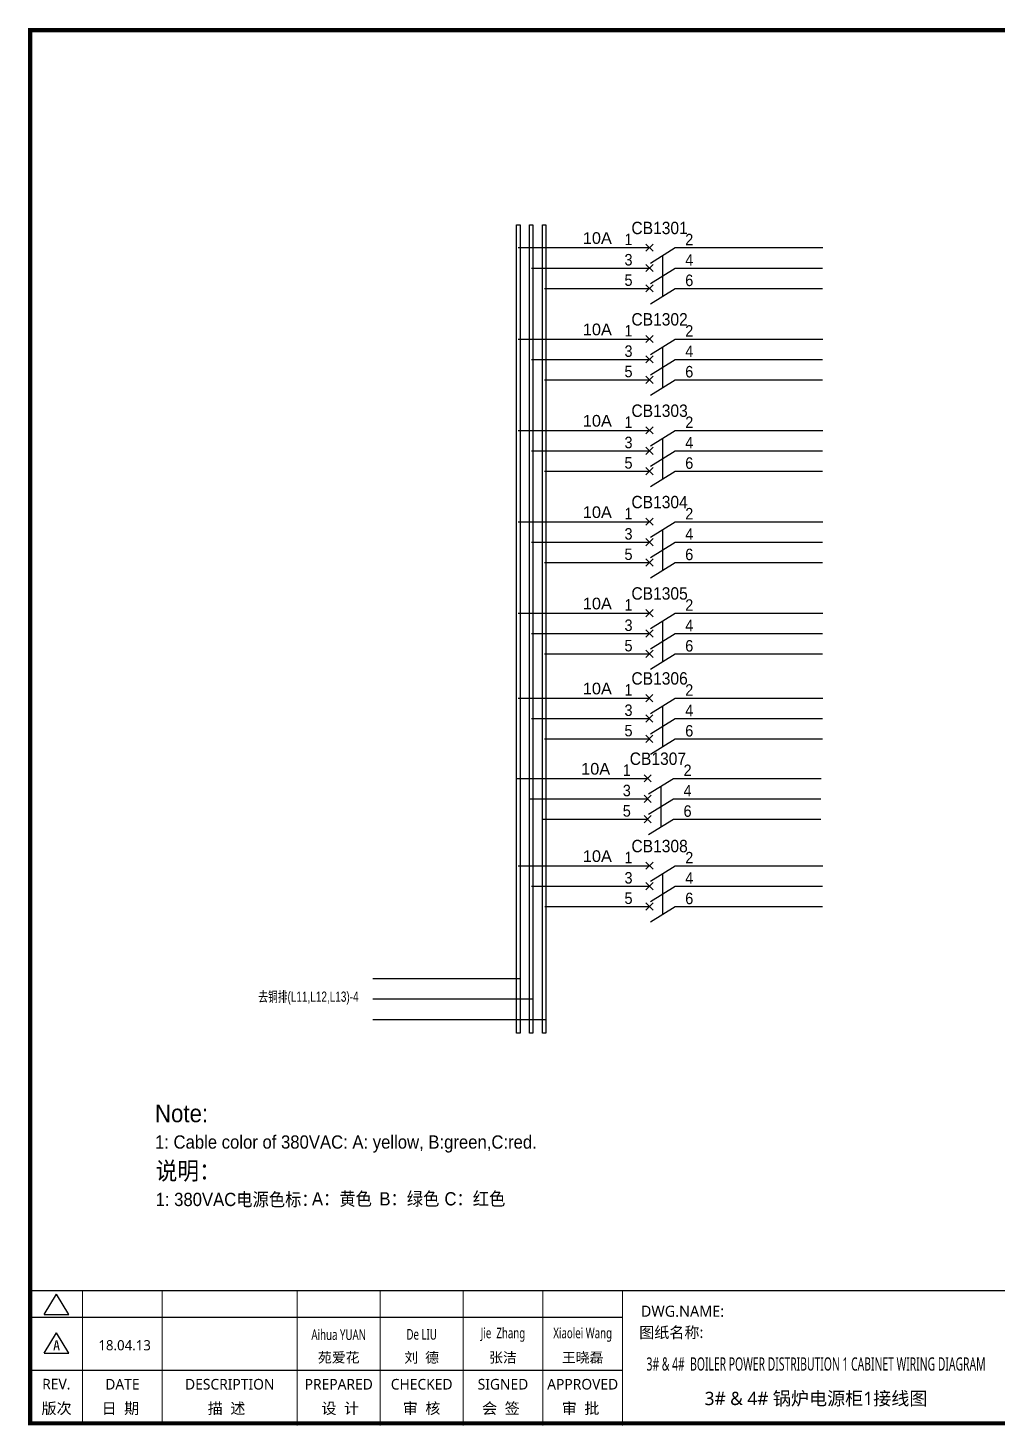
# Model space of a CAD drawing. Extents: x 81437 to 204847, y -54597 to -29444.
# Drawn here: x 101531 to 103723, y -36870 to -33707 of the extents above; entities that cross this region are included whole.
import ezdxf
from ezdxf.enums import TextEntityAlignment as Align

# ---------------------------------------------------------------- set-up
doc = ezdxf.new("R2010")
doc.units = 0
doc.header["$LTSCALE"] = 100
doc.header["$MEASUREMENT"] = 0
doc.layers.add('t', color=1, linetype='Continuous')
doc.layers.add('空气开关', color=7, linetype='Continuous')
doc.styles.add('HZ', font='arial.ttf', dxfattribs={"width": 0.7})
doc.styles.get("Standard").update_dxf_attribs({"font": ''})
doc.styles.add('微软雅黑', font='')
doc.styles.get('Standard').set_extended_font_data('SimSun')
doc.styles.get('微软雅黑').set_extended_font_data('Microsoft YaHei')

# ---------------------------------------------------------------- blocks, each defined once
blk = doc.blocks.new('图框')
at = {"color": 7}
for p, q in [((-6.162819773475348, -2970.443887418679), (1333.995352829523, -2970.443887418679)), ((-6.162819773475348, -3090.443887418679), (1333.995352829523, -3090.443887418679))]:
    blk.add_line(p, q, dxfattribs=at)
at = {"color": 7, "const_width": 3}
blk.add_lwpolyline([(4109.47921527367, -2910.443887418679), (-6.162819773475348, -2910.443887418679)], dxfattribs=at)
at = {"layer": 't', "color": 7}
for p, q in [((25.78656344305637, -2963.855076038152), (53.73638948711596, -2917.984787991318)), ((81.68621553114644, -2963.855076038152), (53.73638948711596, -2917.984787991318)), ((25.78656344305637, -2963.855076038152), (81.68621553114644, -2963.855076038152)), ((25.78656344305637, -3051.839702165522), (53.73638948711596, -3005.969414118631)), ((81.68621553114644, -3051.839702165522), (53.73638948711596, -3005.969414118631)), ((25.78656344305637, -3051.839702165522), (81.68621553114644, -3051.839702165522))]:
    blk.add_line(p, q, dxfattribs=at)
at = {"layer": 't', "color": 7, "const_width": 9.61519705431492}
blk.add_lwpolyline([(4109.47921527367, -3210.443887418679), (4109.47921527367, -58.86246267448996), (-6.162819773475348, -58.86246267448996), (-6.162819773475348, -3210.443887418679)], close=True, dxfattribs=at)
at = {"layer": 't', "color": 7, "const_width": 2.40379926357873}
for points in [[(112.6024995874977, -2911.645787050457), (112.6024995874977, -3210.443887418679)], [(292.8874443558816, -2911.645787050457), (292.8874443558816, -3210.443887418679)], [(598.2254953145239, -2911.645787050457), (598.2254953145239, -3215.27550872017)], [(785.8254793036103, -2911.645787050457), (785.8254793036103, -3215.27550872017)], [(973.4254632926677, -2911.645787050457), (973.4254632926677, -3215.27550872017)], [(1153.71040806111, -2911.645787050457), (1153.71040806111, -3215.27550872017)], [(1333.995352829523, -2911.645787050457), (1333.995352829523, -3215.27550872017)]]:
    blk.add_lwpolyline(points, dxfattribs=at)
at = {"color": 7, "style": '微软雅黑', "flags": 8}
for tag, p, height in [('DWG.NAME:', (1375.473639447489, -2969.2419877869), 25), ('DWG.NO.:', (3122.023352488108, -3089.264933317976), 24), ('图纸编号', (3309.199899152482, -3111.267140832559), 24), ('FILENO.:', (3122.509725826509, -3164.966587124836), 24), ('文档号', (3311.563545755656, -3182.994948628203), 24)]:
    blk.add_attdef(tag, p, '', height=height, dxfattribs=at)
at = {"color": 7, "style": '微软雅黑', "width": 0.8, "flags": 8}
for tag, p, height in [('PROJECTNAME:', (3119.317365890063, -2971.670387076527), 24), ('PROJECT_NAME', (3324.743137664682, -2969.191656158461), 25)]:
    blk.add_attdef(tag, p, '', height=height, dxfattribs=at)
at = {"color": 7, "style": '微软雅黑', "flags": 8}
for tag, height, width, p in [('RENLIU', 24, 0.7, (692.0254873090671, -3009.243060483925)), ('SHUFENWANG', 24, 0.7, (879.6254712981536, -3009.243060483925)), ('FANGHOU', 24, 0.7, (1063.567935676903, -3009.243060483925)), ('DANDANLI', 24, 0.7, (1243.852880445316, -3009.243060483925)), ('#10STATIONONTROLCABINETCOVER', 30, 0.6, (1771.737284051596, -3076.044837234568)), ('HANGZHOUHOLLYSYSAUTOMATIONCO.,LTD.', 24, 0.7, (2763.919484516009, -3104.577265918681))]:
    blk.add_attdef(tag, text='', height=height, dxfattribs=dict(at, width=width)).set_placement(p, align=Align.MIDDLE)
for tag, p in [('图纸名称:', (1371.649552043295, -3024.785799731683)), ('项目名称', (3272.897224152879, -3045.626842364768))]:
    blk.add_attdef(tag, text='', height=25, dxfattribs=at).set_placement(p, align=Align.BOTTOM_LEFT)
at = {"color": 7, "flags": 8}
blk.add_attdef('A', text='', height=23, dxfattribs=at).set_placement((53.73638948711596, -3033.744016823508), align=Align.MIDDLE)
at = {"color": 7, "style": '微软雅黑', "flags": 8}
for tag, height, p in [('设计时间', 23, (207.7030023673433, -3033.744016823508)), ('刘仁', 23, (692.0254873090671, -3061.050838701933)), ('王姝芬', 23, (879.6254712981536, -3061.050838701933)), ('侯方', 23, (1063.567935676903, -3061.050838701933)), ('李丹丹', 23, (1243.852880445316, -3061.050838701933)), ('PAGEXOFX', 24, (3947.55098377166, -3097.943887418679)), ('REV.', 24, (53.21983990701119, -3121.911417548025)), ('DATE', 24, (202.7449719716897, -3121.911417548025)), ('DESCRIPTION', 24, (445.5564698352027, -3121.911417548025)), ('PREPARED', 24, (692.0254873090671, -3121.911417548025)), ('CHECKED', 24, (879.625471298139, -3121.911417548025)), ('SIGNED', 24, (1063.567935676889, -3121.911417548025)), ('APPROVED', 24, (1243.852880445316, -3121.911417548025)), ('图纸名称', 30, (1771.737284051596, -3153.557526718527)), ('第几页共几页', 24, (3947.55098377166, -3172.943887418679))]:
    blk.add_attdef(tag, text='', height=height, dxfattribs=at).set_placement(p, align=Align.MIDDLE)
at = {"layer": 't', "color": 7, "style": '微软雅黑'}
for s, p in [('版次', (53.73638948711596, -3176.462903945333)), ('日  期', (198.0371495971121, -3176.462903945333)), ('描  述', (438.3267756979694, -3176.462903945333)), ('设  计', (695.3342144116759, -3176.462903945333)), ('审  核', (879.4319590690502, -3176.462903945333)), ('会  签', (1058.860113302311, -3176.462903945333)), ('审  批', (1239.145058070724, -3176.462903945333))]:
    blk.add_text(s, height=25, dxfattribs=at).set_placement(p, align=Align.MIDDLE_CENTER)
blk = doc.blocks.new('供电端子')
at = {"style": 'HZ', "width": 0.7}
blk.add_attdef('供电端子', (0, 0), '', height=17, dxfattribs=at)

msp = doc.modelspace()

# ---------------------------------------------------------------- linework, layer by layer
at = {"color": 2}
for p, q in [((102640.4139543062, -34204.16709401317), (102937.0785679355, -34204.16709401317)), ((102995.6322992466, -34204.16709401317), (103329.3277613929, -34204.16709401317)), ((102640.4139543062, -34410.85122257722), (102937.0785679355, -34410.85122257722)), ((102995.6322992466, -34410.85122257722), (103329.3277613929, -34410.85122257722)), ((102640.4139543062, -34617.53535114128), (102937.0785679355, -34617.53535114128)), ((102995.6322992466, -34617.53535114128), (103329.3277613929, -34617.53535114128)), ((102640.4139543062, -34824.21947970533), (102937.0785679355, -34824.21947970533)), ((102995.6322992466, -34824.21947970533), (103329.3277613929, -34824.21947970533)), ((102640.4139543062, -35030.90360826939), (102937.0785679355, -35030.90360826939)), ((102995.6322992466, -35030.90360826939), (103329.3277613929, -35030.90360826939)), ((102640.3984451704, -35223.1223390075), (102937.0630587996, -35223.1223390075)), ((102995.6167901108, -35223.1223390075), (103329.312252257, -35223.1223390075)), ((102636.5639543063, -35404.71175650181), (102933.2285679355, -35404.71175650181)), ((102991.7822992467, -35404.71175650181), (103325.4777613929, -35404.71175650181)), ((102640.431711704, -35602.27338855102), (102937.0963253332, -35602.27338855102)), ((102995.6500566444, -35602.27338855102), (103329.3455187907, -35602.27338855102)), ((102311.6262509457, -35857.6401225256), (102645.321713092, -35857.6401225256))]:
    msp.add_line(p, q, dxfattribs=at)
at = {"color": 6}
for p, q in [((102945.1704467828, -34212.2589728605), (102928.9866890881, -34196.07521516583)), ((102928.9866890881, -34212.2589728605), (102945.1704467828, -34196.07521516583)), ((102939.1606243105, -34238.9550801908), (102995.6322992466, -34204.16709401317)), ((102928.9866890881, -34258.370608292), (102945.1704467828, -34242.18685059733)), ((102945.1704467828, -34258.370608292), (102928.9866890881, -34242.18685059733)), ((102939.1606243105, -34285.0667156223), (102995.6322992466, -34250.27872944467)), ((102928.9866890881, -34304.48224372351), (102945.1704467828, -34288.29848602883)), ((102945.1704467828, -34304.48224372351), (102928.9866890881, -34288.29848602883)), ((102939.1606243105, -34331.1783510538), (102995.6322992466, -34296.39036487617)), ((102945.1704467828, -34418.94310142456), (102928.9866890881, -34402.75934372989)), ((102928.9866890881, -34418.94310142456), (102945.1704467828, -34402.75934372989)), ((102939.1606243105, -34445.63920875485), (102995.6322992466, -34410.85122257722)), ((102928.9866890881, -34465.05473685606), (102945.1704467828, -34448.87097916139)), ((102945.1704467828, -34465.05473685606), (102928.9866890881, -34448.87097916139)), ((102939.1606243105, -34491.75084418635), (102995.6322992466, -34456.96285800872)), ((102928.9866890881, -34511.16637228756), (102945.1704467828, -34494.98261459289)), ((102945.1704467828, -34511.16637228756), (102928.9866890881, -34494.98261459289)), ((102939.1606243105, -34537.86247961786), (102995.6322992466, -34503.07449344022)), ((102945.1704467828, -34625.62722998861), (102928.9866890881, -34609.44347229394)), ((102928.9866890881, -34625.62722998861), (102945.1704467828, -34609.44347229394)), ((102939.1606243105, -34652.32333731891), (102995.6322992466, -34617.53535114128)), ((102928.9866890881, -34671.73886542011), (102945.1704467828, -34655.55510772544)), ((102945.1704467828, -34671.73886542011), (102928.9866890881, -34655.55510772544)), ((102939.1606243105, -34698.43497275041), (102995.6322992466, -34663.64698657278)), ((102928.9866890881, -34717.85050085161), (102945.1704467828, -34701.66674315694)), ((102945.1704467828, -34717.85050085161), (102928.9866890881, -34701.66674315694)), ((102939.1606243105, -34744.54660818191), (102995.6322992466, -34709.75862200428)), ((102945.1704467828, -34832.31135855267), (102928.9866890881, -34816.127600858)), ((102928.9866890881, -34832.31135855267), (102945.1704467828, -34816.127600858)), ((102939.1606243105, -34859.00746588296), (102995.6322992466, -34824.21947970533)), ((102928.9866890881, -34878.42299398417), (102945.1704467828, -34862.2392362895)), ((102945.1704467828, -34878.42299398417), (102928.9866890881, -34862.2392362895)), ((102939.1606243105, -34905.11910131446), (102995.6322992466, -34870.33111513683)), ((102928.9866890881, -34924.53462941567), (102945.1704467828, -34908.350871721)), ((102945.1704467828, -34924.53462941567), (102928.9866890881, -34908.350871721)), ((102939.1606243105, -34951.23073674597), (102995.6322992466, -34916.44275056833)), ((102945.1704467828, -35038.99548711672), (102928.9866890881, -35022.81172942205)), ((102928.9866890881, -35038.99548711672), (102945.1704467828, -35022.81172942205)), ((102939.1606243105, -35065.69159444702), (102995.6322992466, -35030.90360826939)), ((102928.9866890881, -35085.10712254822), (102945.1704467828, -35068.92336485355)), ((102945.1704467828, -35085.10712254822), (102928.9866890881, -35068.92336485355)), ((102939.1606243105, -35111.80322987852), (102995.6322992466, -35077.01524370089)), ((102928.9866890881, -35131.21875797972), (102945.1704467828, -35115.03500028505)), ((102945.1704467828, -35131.21875797972), (102928.9866890881, -35115.03500028505)), ((102939.1606243105, -35157.91486531002), (102995.6322992466, -35123.12687913239)), ((102945.1549376469, -35231.21421785483), (102928.9711799522, -35215.03046016016)), ((102928.9711799522, -35231.21421785483), (102945.1549376469, -35215.03046016016)), ((102939.1451151746, -35257.91032518513), (102995.6167901108, -35223.1223390075)), ((102928.9711799522, -35277.32585328633), (102945.1549376469, -35261.14209559166)), ((102945.1549376469, -35277.32585328633), (102928.9711799522, -35261.14209559166)), ((102939.1451151746, -35304.02196061663), (102995.6167901108, -35269.233974439)), ((102928.9711799522, -35323.43748871783), (102945.1549376469, -35307.25373102316)), ((102945.1549376469, -35323.43748871783), (102928.9711799522, -35307.25373102316)), ((102939.1451151746, -35350.13359604813), (102995.6167901108, -35315.3456098705)), ((102941.3204467828, -35412.80363534914), (102925.1366890881, -35396.61987765447)), ((102925.1366890881, -35412.80363534914), (102941.3204467828, -35396.61987765447)), ((102935.3106243105, -35439.49974267944), (102991.7822992467, -35404.71175650181)), ((102925.1366890881, -35458.91527078064), (102941.3204467828, -35442.73151308597)), ((102941.3204467828, -35458.91527078064), (102925.1366890881, -35442.73151308597)), ((102935.3106243105, -35485.61137811094), (102991.7822992467, -35450.82339193331)), ((102925.1366890881, -35505.02690621214), (102941.3204467828, -35488.84314851747)), ((102941.3204467828, -35505.02690621214), (102925.1366890881, -35488.84314851747)), ((102935.3106243105, -35531.72301354244), (102991.7822992467, -35496.93502736481)), ((102945.1882041806, -35610.36526739835), (102929.0044464859, -35594.18150970368)), ((102929.0044464859, -35610.36526739835), (102945.1882041806, -35594.18150970368)), ((102939.1783817083, -35637.06137472865), (102995.6500566444, -35602.27338855102)), ((102929.0044464859, -35656.47690282985), (102945.1882041806, -35640.29314513518)), ((102945.1882041806, -35656.47690282985), (102929.0044464859, -35640.29314513518)), ((102939.1783817083, -35683.17301016015), (102995.6500566444, -35648.38502398252)), ((102929.0044464859, -35702.58853826136), (102945.1882041806, -35686.40478056669)), ((102945.1882041806, -35702.58853826136), (102929.0044464859, -35686.40478056669)), ((102939.1783817083, -35729.28464559165), (102995.6500566444, -35694.49665941402))]:
    msp.add_line(p, q, dxfattribs=at)
at = {"color": 3}
for p, q in [((102670.1139543062, -34250.27872944467), (102937.0785679355, -34250.27872944467)), ((102995.6322992466, -34250.27872944467), (103328.7381117277, -34250.27872944467)), ((102670.1139543062, -34456.96285800872), (102937.0785679355, -34456.96285800872)), ((102995.6322992466, -34456.96285800872), (103328.7381117277, -34456.96285800872)), ((102670.1139543062, -34663.64698657278), (102937.0785679355, -34663.64698657278)), ((102995.6322992466, -34663.64698657278), (103328.7381117277, -34663.64698657278)), ((102670.1139543062, -34870.33111513683), (102937.0785679355, -34870.33111513683)), ((102995.6322992466, -34870.33111513683), (103328.7381117277, -34870.33111513683)), ((102670.1139543062, -35077.01524370089), (102937.0785679355, -35077.01524370089)), ((102995.6322992466, -35077.01524370089), (103328.7381117277, -35077.01524370089)), ((102670.0984451704, -35269.233974439), (102937.0630587996, -35269.233974439)), ((102995.6167901108, -35269.233974439), (103328.7226025918, -35269.233974439)), ((102666.2639543063, -35450.82339193331), (102933.2285679355, -35450.82339193331)), ((102991.7822992467, -35450.82339193331), (103324.8881117277, -35450.82339193331)), ((102670.131711704, -35648.38502398252), (102937.0963253332, -35648.38502398252)), ((102995.6500566444, -35648.38502398252), (103328.7558691255, -35648.38502398252)), ((102311.6262509457, -35903.75175795711), (102674.1978746039, -35903.75175795711))]:
    msp.add_line(p, q, dxfattribs=at)
at = {"color": 1}
for p, q in [((102700.0948334179, -34296.39036487617), (102937.0785679355, -34296.39036487617)), ((102995.6322992466, -34296.39036487617), (103328.7381117277, -34296.39036487617)), ((102700.0948334179, -34503.07449344022), (102937.0785679355, -34503.07449344022)), ((102995.6322992466, -34503.07449344022), (103328.7381117277, -34503.07449344022)), ((102700.0948334179, -34709.75862200428), (102937.0785679355, -34709.75862200428)), ((102995.6322992466, -34709.75862200428), (103328.7381117277, -34709.75862200428)), ((102700.0948334179, -34916.44275056833), (102937.0785679355, -34916.44275056833)), ((102995.6322992466, -34916.44275056833), (103328.7381117277, -34916.44275056833)), ((102700.0948334179, -35123.12687913239), (102937.0785679355, -35123.12687913239)), ((102995.6322992466, -35123.12687913239), (103328.7381117277, -35123.12687913239)), ((102700.0793242821, -35315.3456098705), (102937.0630587996, -35315.3456098705)), ((102995.6167901108, -35315.3456098705), (103328.7226025918, -35315.3456098705)), ((102696.2448334179, -35496.93502736481), (102933.2285679355, -35496.93502736481)), ((102991.7822992467, -35496.93502736481), (103324.8881117277, -35496.93502736481)), ((102700.1125908157, -35694.49665941402), (102937.0963253332, -35694.49665941402)), ((102995.6500566444, -35694.49665941402), (103328.7558691255, -35694.49665941402)), ((102311.6262509457, -35949.86339338861), (102702.7012406298, -35949.86339338861))]:
    msp.add_line(p, q, dxfattribs=at)
at = {"color": 2}
msp.add_lwpolyline([(102644.4012406299, -34152.46709401318), (102644.4012406299, -35981.29507144725), (102636.5639543063, -35981.29507144725), (102636.5639543063, -34152.46709401318)], close=True, dxfattribs=at)
at = {"color": 3}
msp.add_lwpolyline([(102673.5512406299, -34152.46709401318), (102673.5512406299, -35981.29507144725), (102665.7139543062, -35981.29507144725), (102665.7139543062, -34152.46709401318)], close=True, dxfattribs=at)
at = {"color": 1}
msp.add_lwpolyline([(102702.7012406298, -34152.46709401318), (102702.7012406298, -35981.29507144725), (102694.8639543062, -35981.29507144725), (102694.8639543062, -34152.46709401318)], close=True, dxfattribs=at)
at = {"layer": '空气开关', "color": 6}
for p, q in [((102967.3964617786, -34267.67272253347), (102967.3964617786, -34221.561087102)), ((102967.3964617786, -34313.78435796497), (102967.3964617786, -34267.6727225335)), ((102967.3964617786, -34474.35685109752), (102967.3964617786, -34428.24521566605)), ((102967.3964617786, -34520.46848652903), (102967.3964617786, -34474.35685109755)), ((102967.3964617786, -34681.04097966158), (102967.3964617786, -34634.92934423011)), ((102967.3964617786, -34727.15261509308), (102967.3964617786, -34681.04097966161)), ((102967.3964617786, -34887.72510822563), (102967.3964617786, -34841.61347279416)), ((102967.3964617786, -34933.83674365714), (102967.3964617786, -34887.72510822566)), ((102967.3964617786, -35094.40923678969), (102967.3964617786, -35048.29760135822)), ((102967.3964617786, -35140.52087222119), (102967.3964617786, -35094.40923678972)), ((102967.3809526427, -35286.6279675278), (102967.3809526427, -35240.51633209633)), ((102967.3809526427, -35332.7396029593), (102967.3809526427, -35286.62796752783)), ((102963.5464617786, -35468.21738502211), (102963.5464617786, -35422.10574959064)), ((102963.5464617786, -35514.32902045361), (102963.5464617786, -35468.21738502214)), ((102967.4142191764, -35665.77901707132), (102967.4142191764, -35619.66738163985)), ((102967.4142191764, -35711.89065250282), (102967.4142191764, -35665.77901707135))]:
    msp.add_line(p, q, dxfattribs=at)

# ---------------------------------------------------------------- block references
at = {"color": 1}
ref = msp.add_blockref('图框', (101542.2117135056, -33653.23142554892), dxfattribs=at)
ref.add_attrib('图纸名称:', '图纸名称:', dxfattribs={"color": 7, "height": 25, "style": '微软雅黑', "flags": 8}).set_placement((102913.8612655489, -36678.0172252806), align=Align.BOTTOM_LEFT)
ref.add_attrib('#10STATIONONTROLCABINETCOVER', '3# & 4#  BOILER POWER DISTRIBUTION 1 CABINET WIRING DIAGRAM', dxfattribs={"color": 7, "height": 30, "style": '微软雅黑', "width": 0.6, "flags": 8}).set_placement((103313.9489975572, -36729.27626278349), align=Align.MIDDLE)
ref.add_attrib('DWG.NAME:', 'DWG.NAME:', (102917.685352953, -36622.47341333582), dxfattribs={"color": 7, "height": 25, "style": '微软雅黑', "flags": 8})
ref.add_attrib('DANDANLI', 'Xiaolei Wang', dxfattribs={"color": 7, "height": 24, "style": '微软雅黑', "width": 0.6999999999999998, "flags": 8}).set_placement((102786.0645939509, -36662.47448603284), align=Align.MIDDLE)
ref.add_attrib('FANGHOU', 'Jie  Zhang', dxfattribs={"color": 7, "height": 24, "style": '微软雅黑', "width": 0.6999999999999998, "flags": 8}).set_placement((102605.7796491825, -36662.47448603284), align=Align.MIDDLE)
ref.add_attrib('SHUFENWANG', 'De LIU', dxfattribs={"color": 7, "height": 24, "style": '微软雅黑', "width": 0.6999999999999998, "flags": 8}).set_placement((102421.8371848037, -36662.47448603284), align=Align.MIDDLE)
ref.add_attrib('RENLIU', 'Aihua YUAN', dxfattribs={"color": 7, "height": 24, "style": '微软雅黑', "width": 0.6999999999999998, "flags": 8}).set_placement((102234.2372008146, -36662.47448603284), align=Align.MIDDLE)
ref.add_attrib('APPROVED', 'APPROVED', dxfattribs={"color": 7, "height": 24, "style": '微软雅黑'}).set_placement((102786.0645939509, -36775.14284309695), align=Align.MIDDLE)
ref.add_attrib('SIGNED', 'SIGNED', dxfattribs={"color": 7, "height": 24, "style": '微软雅黑'}).set_placement((102605.7796491825, -36775.14284309695), align=Align.MIDDLE)
ref.add_attrib('CHECKED', 'CHECKED', dxfattribs={"color": 7, "height": 24, "style": '微软雅黑'}).set_placement((102421.8371848037, -36775.14284309695), align=Align.MIDDLE)
ref.add_attrib('PREPARED', 'PREPARED', dxfattribs={"color": 7, "height": 24, "style": '微软雅黑'}).set_placement((102234.2372008146, -36775.14284309695), align=Align.MIDDLE)
ref.add_attrib('DESCRIPTION', 'DESCRIPTION', dxfattribs={"color": 7, "height": 24, "style": '微软雅黑'}).set_placement((101987.7681833408, -36775.14284309695), align=Align.MIDDLE)
ref.add_attrib('DATE', 'DATE', dxfattribs={"color": 7, "height": 24, "style": '微软雅黑', "flags": 8}).set_placement((101744.9566854773, -36775.14284309695), align=Align.MIDDLE)
ref.add_attrib('REV.', 'REV.', dxfattribs={"color": 7, "height": 24, "style": '微软雅黑', "flags": 8}).set_placement((101595.4315534126, -36775.14284309695), align=Align.MIDDLE)
ref.add_attrib('A', 'A', dxfattribs={"color": 7, "height": 23, "flags": 8}).set_placement((101595.9481029927, -36686.97544237243), align=Align.MIDDLE)
ref.add_attrib('设计时间', '18.04.13', dxfattribs={"color": 7, "height": 23, "style": '微软雅黑', "flags": 8}).set_placement((101749.9147158729, -36686.97544237243), align=Align.MIDDLE)
ref.add_attrib('李丹丹', '王晓磊', dxfattribs={"color": 7, "height": 23, "style": '微软雅黑', "flags": 8}).set_placement((102786.0645939509, -36714.28226425085), align=Align.MIDDLE)
ref.add_attrib('侯方', '张洁', dxfattribs={"color": 7, "height": 23, "style": '微软雅黑', "flags": 8}).set_placement((102605.7796491825, -36714.28226425085), align=Align.MIDDLE)
ref.add_attrib('王姝芬', '刘  德', dxfattribs={"color": 7, "height": 23, "style": '微软雅黑', "flags": 8}).set_placement((102421.8371848037, -36714.28226425085), align=Align.MIDDLE)
ref.add_attrib('刘仁', '苑爱花', dxfattribs={"color": 7, "height": 23, "style": '微软雅黑', "flags": 8}).set_placement((102234.2372008146, -36714.28226425085), align=Align.MIDDLE)
ref.add_attrib('图纸名称', '3# & 4# 锅炉电源柜1接线图', dxfattribs={"color": 7, "height": 30, "style": '微软雅黑', "flags": 8}).set_placement((103313.9489975572, -36806.78895226744), align=Align.MIDDLE)
ref = msp.add_blockref('供电端子', (102960.0665131585, -34173.69893744234), dxfattribs=dict(xscale=0.9349999999976717, yscale=0.9349999999976717))
ref.add_attrib('供电端子', 'CB1301', dxfattribs={"height": 28.05, "style": 'HZ', "width": 0.9}).set_placement((102960.0665131585, -34173.69893744234), align=Align.CENTER)
ref = msp.add_blockref('供电端子', (102819.2665131585, -34195.69893744234), dxfattribs=dict(xscale=0.9349999999976717, yscale=0.9349999999976717))
ref.add_attrib('供电端子', '10A', dxfattribs={"height": 26.4, "style": 'HZ'}).set_placement((102819.2665131585, -34195.69893744234), align=Align.CENTER)
ref = msp.add_blockref('供电端子', (102960.0665131585, -34380.38306600639), dxfattribs=dict(xscale=0.9349999999976717, yscale=0.9349999999976717))
ref.add_attrib('供电端子', 'CB1302', dxfattribs={"height": 28.05, "style": 'HZ', "width": 0.9}).set_placement((102960.0665131585, -34380.38306600639), align=Align.CENTER)
ref = msp.add_blockref('供电端子', (102819.2665131585, -34402.38306600639), dxfattribs=dict(xscale=0.9349999999976717, yscale=0.9349999999976717))
ref.add_attrib('供电端子', '10A', dxfattribs={"height": 26.4, "style": 'HZ'}).set_placement((102819.2665131585, -34402.38306600639), align=Align.CENTER)
ref = msp.add_blockref('供电端子', (102960.0665131585, -34587.06719457045), dxfattribs=dict(xscale=0.9349999999976717, yscale=0.9349999999976717))
ref.add_attrib('供电端子', 'CB1303', dxfattribs={"height": 28.05, "style": 'HZ', "width": 0.9}).set_placement((102960.0665131585, -34587.06719457045), align=Align.CENTER)
ref = msp.add_blockref('供电端子', (102819.2665131585, -34609.06719457045), dxfattribs=dict(xscale=0.9349999999976717, yscale=0.9349999999976717))
ref.add_attrib('供电端子', '10A', dxfattribs={"height": 26.4, "style": 'HZ'}).set_placement((102819.2665131585, -34609.06719457045), align=Align.CENTER)
ref = msp.add_blockref('供电端子', (102960.0665131585, -34793.7513231345), dxfattribs=dict(xscale=0.9349999999976717, yscale=0.9349999999976717))
ref.add_attrib('供电端子', 'CB1304', dxfattribs={"height": 28.05, "style": 'HZ', "width": 0.9}).set_placement((102960.0665131585, -34793.7513231345), align=Align.CENTER)
ref = msp.add_blockref('供电端子', (102819.2665131585, -34815.7513231345), dxfattribs=dict(xscale=0.9349999999976717, yscale=0.9349999999976717))
ref.add_attrib('供电端子', '10A', dxfattribs={"height": 26.4, "style": 'HZ'}).set_placement((102819.2665131585, -34815.7513231345), align=Align.CENTER)
ref = msp.add_blockref('供电端子', (102960.0665131585, -35000.43545169855), dxfattribs=dict(xscale=0.9349999999976717, yscale=0.9349999999976717))
ref.add_attrib('供电端子', 'CB1305', dxfattribs={"height": 28.05, "style": 'HZ', "width": 0.9}).set_placement((102960.0665131585, -35000.43545169855), align=Align.CENTER)
ref = msp.add_blockref('供电端子', (102819.2665131585, -35022.43545169855), dxfattribs=dict(xscale=0.9349999999976717, yscale=0.9349999999976717))
ref.add_attrib('供电端子', '10A', dxfattribs={"height": 26.4, "style": 'HZ'}).set_placement((102819.2665131585, -35022.43545169855), align=Align.CENTER)
ref = msp.add_blockref('供电端子', (102960.0510040226, -35192.65418243666), dxfattribs=dict(xscale=0.9349999999976717, yscale=0.9349999999976717))
ref.add_attrib('供电端子', 'CB1306', dxfattribs={"height": 28.05, "style": 'HZ', "width": 0.9}).set_placement((102960.0510040226, -35192.65418243666), align=Align.CENTER)
ref = msp.add_blockref('供电端子', (102819.2510040226, -35214.65418243666), dxfattribs=dict(xscale=0.9349999999976717, yscale=0.9349999999976717))
ref.add_attrib('供电端子', '10A', dxfattribs={"height": 26.4, "style": 'HZ'}).set_placement((102819.2510040226, -35214.65418243666), align=Align.CENTER)
ref = msp.add_blockref('供电端子', (102956.2165131585, -35374.24359993097), dxfattribs=dict(xscale=0.9349999999976717, yscale=0.9349999999976717))
ref.add_attrib('供电端子', 'CB1307', dxfattribs={"height": 28.05, "style": 'HZ', "width": 0.9}).set_placement((102956.2165131585, -35374.24359993097), align=Align.CENTER)
ref = msp.add_blockref('供电端子', (102815.4165131585, -35396.24359993097), dxfattribs=dict(xscale=0.9349999999976717, yscale=0.9349999999976717))
ref.add_attrib('供电端子', '10A', dxfattribs={"height": 26.4, "style": 'HZ'}).set_placement((102815.4165131585, -35396.24359993097), align=Align.CENTER)
ref = msp.add_blockref('供电端子', (102960.0842705562, -35571.80523198019), dxfattribs=dict(xscale=0.9349999999976717, yscale=0.9349999999976717))
ref.add_attrib('供电端子', 'CB1308', dxfattribs={"height": 28.05, "style": 'HZ', "width": 0.9}).set_placement((102960.0842705562, -35571.80523198019), align=Align.CENTER)
ref = msp.add_blockref('供电端子', (102819.2842705563, -35593.80523198019), dxfattribs=dict(xscale=0.9349999999976717, yscale=0.9349999999976717))
ref.add_attrib('供电端子', '10A', dxfattribs={"height": 26.4, "style": 'HZ'}).set_placement((102819.2842705563, -35593.80523198019), align=Align.CENTER)

# ---------------------------------------------------------------- texts
at = {"style": 'HZ', "width": 0.7}
msp.add_text('去铜排(L11,L12,L13)-4', height=23.1, dxfattribs=at).set_placement((102052.2649721829, -35909.9945256491))
at = {"color": 3, "style": 'HZ', "width": 0.9}
for s, height, p in [('Note:', 40, (101818.5835241245, -36182.51024392096)), ('1: Cable color of 380VAC: A: yellow, B:green,C:red.', 30, (101818.5835241245, -36242.25568020839)), ('说明：', 40, (101820.0009727063, -36312.394408097)), ('说明：', 40, (101820.0009727063, -36312.394408097)), ('A：黄色', 30, (102173.6573055602, -36370.70822202566)), ('B：绿色', 30, (102326.274774448, -36370.70838457654)), ('C：红色', 30, (102473.4129631777, -36370.70838457654)), ('1: 380VAC电源色标：', 30, (101820.0009727063, -36372.13984438442))]:
    msp.add_text(s, height=height, dxfattribs=at).set_placement(p)
at = {"layer": '空气开关', "style": 'HZ', "width": 0.9}
for s, p in [('1', (102880.6687997574, -34198.47213169095)), ('2', (103018.0812993398, -34198.93029612388)), ('3', (102880.6687997574, -34244.58376712245)), ('4', (103018.0812993398, -34245.04193155538)), ('5', (102880.6687997574, -34290.69540255395)), ('6', (103018.0812993398, -34291.15356698688)), ('1', (102880.6687997574, -34405.156260255)), ('2', (103018.0812993398, -34405.61442468793)), ('3', (102880.6687997574, -34451.26789568651)), ('4', (103018.0812993398, -34451.72606011944)), ('5', (102880.6687997574, -34497.37953111801)), ('6', (103018.0812993398, -34497.83769555094)), ('1', (102880.6687997574, -34611.84038881906)), ('2', (103018.0812993398, -34612.29855325199)), ('3', (102880.6687997574, -34657.95202425056)), ('4', (103018.0812993398, -34658.41018868349)), ('5', (102880.6687997574, -34704.06365968206)), ('6', (103018.0812993398, -34704.52182411499)), ('1', (102880.6687997574, -34818.52451738311)), ('2', (103018.0812993398, -34818.98268181604)), ('3', (102880.6687997574, -34864.63615281462)), ('4', (103018.0812993398, -34865.09431724755)), ('5', (102880.6687997574, -34910.74778824612)), ('6', (103018.0812993398, -34911.20595267905)), ('1', (102880.6687997574, -35025.20864594717)), ('2', (103018.0812993398, -35025.6668103801)), ('3', (102880.6687997574, -35071.32028137867)), ('4', (103018.0812993398, -35071.7784458116)), ('5', (102880.6687997574, -35117.43191681017)), ('6', (103018.0812993398, -35117.8900812431)), ('1', (102880.6532906216, -35217.42737668528)), ('2', (103018.065790204, -35217.88554111821)), ('3', (102880.6532906216, -35263.53901211678)), ('4', (103018.065790204, -35263.99717654971)), ('5', (102880.6532906216, -35309.65064754828)), ('6', (103018.065790204, -35310.10881198121)), ('1', (102876.8187997575, -35399.01679417959)), ('2', (103014.2312993399, -35399.47495861252)), ('3', (102876.8187997575, -35445.12842961109)), ('4', (103014.2312993399, -35445.58659404402)), ('5', (102876.8187997575, -35491.24006504259)), ('6', (103014.2312993399, -35491.69822947552)), ('1', (102880.6865571552, -35596.5784262288)), ('2', (103018.0990567376, -35597.03659066173)), ('3', (102880.6865571552, -35642.6900616603)), ('4', (103018.0990567376, -35643.14822609323)), ('5', (102880.6865571552, -35688.8016970918)), ('6', (103018.0990567376, -35689.25986152473))]:
    msp.add_text(s, height=26.00961058081033, dxfattribs=at).set_placement(p)

doc.saveas('drawing.dxf')
